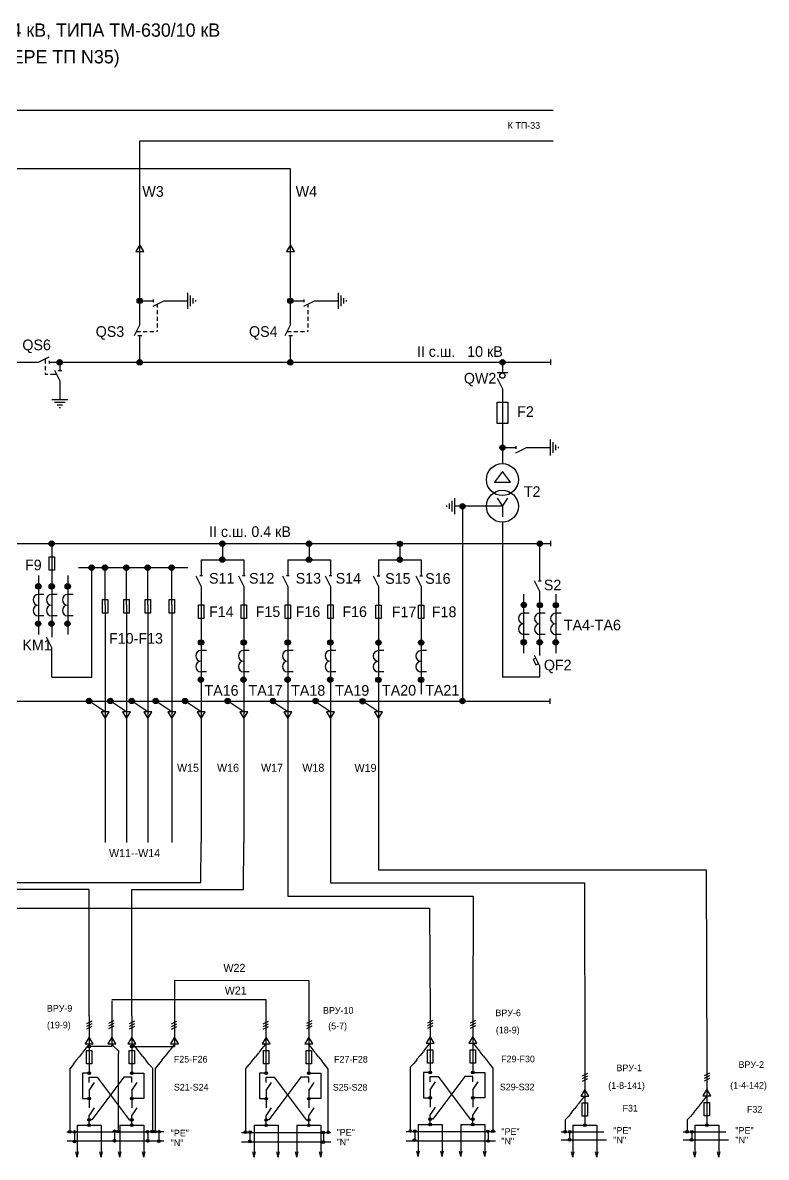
# Model space of a CAD drawing. Header units: millimetres. Extents: x -35 to 978, y -210 to 641.
# Drawn here: x 420 to 978, y -210 to 641 of the extents above; entities that cross this region are included whole.
import ezdxf

# ---------------------------------------------------------------- set-up
doc = ezdxf.new("R2010")
doc.units = ezdxf.units.MM
doc.layers.add('1', color=7, linetype='Continuous')

msp = doc.modelspace()

# ---------------------------------------------------------------- hatches: boundary and pattern name
at = {"lineweight": 30}
h = msp.add_hatch(color=256, dxfattribs=at)
edge = h.paths.add_edge_path()
edge.add_arc((470.11, -127), 1, 0, 360)
h = msp.add_hatch(color=256, dxfattribs=at)
edge = h.paths.add_edge_path()
edge.add_arc((502.11, -127), 1, 0, 360)
h = msp.add_hatch(color=256, dxfattribs=at)
edge = h.paths.add_edge_path()
edge.add_arc((470.11, -147), 1, 0, 360)
h = msp.add_hatch(color=256, dxfattribs=at)
edge = h.paths.add_edge_path()
edge.add_arc((502.11, -147), 1, 0, 360)
h = msp.add_hatch(color=256, dxfattribs=at)
edge = h.paths.add_edge_path()
edge.add_arc((602.8, -147.05), 1, 0, 360)
h = msp.add_hatch(color=256, dxfattribs=at)
edge = h.paths.add_edge_path()
edge.add_arc((634.8, -147.05), 1, 0, 360)
h = msp.add_hatch(color=256, dxfattribs=at)
edge = h.paths.add_edge_path()
edge.add_arc((725.78, -146.53), 1, 0, 360)
h = msp.add_hatch(color=256, dxfattribs=at)
edge = h.paths.add_edge_path()
edge.add_arc((757.78, -146.53), 1, 0, 360)
h = msp.add_hatch(color=256, dxfattribs=at)
edge = h.paths.add_edge_path()
edge.add_arc((470.11, -166), 1, 0, 360)
h = msp.add_hatch(color=256, dxfattribs=at)
edge = h.paths.add_edge_path()
edge.add_arc((502.11, -166), 1, 0, 360)
h = msp.add_hatch(color=256, dxfattribs=at)
edge = h.paths.add_edge_path()
edge.add_arc((602.8, -166.05), 1, 0, 360)
h = msp.add_hatch(color=256, dxfattribs=at)
edge = h.paths.add_edge_path()
edge.add_arc((634.8, -166.05), 1, 0, 360)
h = msp.add_hatch(color=256, dxfattribs=at)
edge = h.paths.add_edge_path()
edge.add_arc((725.78, -165.53), 1, 0, 360)
h = msp.add_hatch(color=256, dxfattribs=at)
edge = h.paths.add_edge_path()
edge.add_arc((757.78, -165.53), 1, 0, 360)
h = msp.add_hatch(color=256, dxfattribs=at)
edge = h.paths.add_edge_path()
edge.add_arc((470.11, -182), 1, 0, 360)
h = msp.add_hatch(color=256, dxfattribs=at)
edge = h.paths.add_edge_path()
edge.add_arc((470.11, -186), 1, 0, 360)
h = msp.add_hatch(color=256, dxfattribs=at)
edge = h.paths.add_edge_path()
edge.add_arc((502.11, -182), 1, 0, 360)
h = msp.add_hatch(color=256, dxfattribs=at)
edge = h.paths.add_edge_path()
edge.add_arc((502.11, -186), 1, 0, 360)
h = msp.add_hatch(color=256, dxfattribs=at)
edge = h.paths.add_edge_path()
edge.add_arc((602.8, -182.05), 1, 0, 360)
h = msp.add_hatch(color=256, dxfattribs=at)
edge = h.paths.add_edge_path()
edge.add_arc((602.8, -186.05), 1, 0, 360)
h = msp.add_hatch(color=256, dxfattribs=at)
edge = h.paths.add_edge_path()
edge.add_arc((634.8, -182.05), 1, 0, 360)
h = msp.add_hatch(color=256, dxfattribs=at)
edge = h.paths.add_edge_path()
edge.add_arc((634.8, -186.05), 1, 0, 360)
h = msp.add_hatch(color=256, dxfattribs=at)
edge = h.paths.add_edge_path()
edge.add_arc((725.78, -181.53), 1, 0, 360)
h = msp.add_hatch(color=256, dxfattribs=at)
edge = h.paths.add_edge_path()
edge.add_arc((725.78, -185.53), 1, 0, 360)
h = msp.add_hatch(color=256, dxfattribs=at)
edge = h.paths.add_edge_path()
edge.add_arc((757.78, -181.53), 1, 0, 360)
h = msp.add_hatch(color=256, dxfattribs=at)
edge = h.paths.add_edge_path()
edge.add_arc((757.78, -185.53), 1, 0, 360)
h = msp.add_hatch(color=256, dxfattribs=at)
edge = h.paths.add_edge_path()
edge.add_arc((841.85, -186.03), 1, 0, 360)
h = msp.add_hatch(color=256, dxfattribs=at)
edge = h.paths.add_edge_path()
edge.add_arc((933.34, -185.87), 1, 0, 360)
h = msp.add_hatch(color=2, dxfattribs=at)
edge = h.paths.add_edge_path()
edge.add_arc((455.49, -190.92), 1, 180, 540, ccw=False)
h = msp.add_hatch(color=3, dxfattribs=at)
edge = h.paths.add_edge_path()
edge.add_arc((459.12, -191.07), 1, 180, 540, ccw=False)
h = msp.add_hatch(color=3, dxfattribs=at)
edge = h.paths.add_edge_path()
edge.add_arc((489.17, -190.56), 1, 180, 540, ccw=False)
h = msp.add_hatch(color=3, dxfattribs=at)
edge = h.paths.add_edge_path()
edge.add_arc((491.98, -190.78), 1, 180, 540, ccw=False)
h = msp.add_hatch(color=3, dxfattribs=at)
edge = h.paths.add_edge_path()
edge.add_arc((513.95, -190.97), 1, 180, 540, ccw=False)
h = msp.add_hatch(color=2, dxfattribs=at)
edge = h.paths.add_edge_path()
edge.add_arc((517.31, -190.77), 1, 180, 540, ccw=False)
h = msp.add_hatch(color=2, dxfattribs=at)
edge = h.paths.add_edge_path()
edge.add_arc((519.62, -190.81), 1, 180, 540, ccw=False)
h = msp.add_hatch(color=3, dxfattribs=at)
edge = h.paths.add_edge_path()
edge.add_arc((522.51, -190.8), 1, 180, 540, ccw=False)
h = msp.add_hatch(color=2, dxfattribs=at)
edge = h.paths.add_edge_path()
edge.add_arc((587.48, -191.14), 1, 0, 360)
h = msp.add_hatch(color=3, dxfattribs=at)
edge = h.paths.add_edge_path()
edge.add_arc((590.84, -191.33), 1, 0, 360)
h = msp.add_hatch(color=3, dxfattribs=at)
edge = h.paths.add_edge_path()
edge.add_arc((645.67, -191.44), 1, 0, 360)
h = msp.add_hatch(color=2, dxfattribs=at)
edge = h.paths.add_edge_path()
edge.add_arc((649.3, -191.29), 1, 0, 360)
h = msp.add_hatch(color=2, dxfattribs=at)
edge = h.paths.add_edge_path()
edge.add_arc((711.01, -190.29), 1, 0, 360)
h = msp.add_hatch(color=3, dxfattribs=at)
edge = h.paths.add_edge_path()
edge.add_arc((714.37, -190.48), 1, 0, 360)
h = msp.add_hatch(color=3, dxfattribs=at)
edge = h.paths.add_edge_path()
edge.add_arc((769.2, -190.59), 1, 0, 360)
h = msp.add_hatch(color=2, dxfattribs=at)
edge = h.paths.add_edge_path()
edge.add_arc((772.83, -190.44), 1, 0, 360)
h = msp.add_hatch(color=2, dxfattribs=at)
edge = h.paths.add_edge_path()
edge.add_arc((826.99, -190.92), 1, 0, 360)
h = msp.add_hatch(color=3, dxfattribs=at)
edge = h.paths.add_edge_path()
edge.add_arc((830.53, -191.13), 1, 0, 360)
h = msp.add_hatch(color=2, dxfattribs=at)
edge = h.paths.add_edge_path()
edge.add_arc((918.54, -190.92), 1, 0, 360)
h = msp.add_hatch(color=3, dxfattribs=at)
edge = h.paths.add_edge_path()
edge.add_arc((922.09, -191.13), 1, 0, 360)
h = msp.add_hatch(color=5, dxfattribs=at)
edge = h.paths.add_edge_path()
edge.add_arc((459.09, -198.27), 1, 180, 540, ccw=False)
h = msp.add_hatch(color=5, dxfattribs=at)
edge = h.paths.add_edge_path()
edge.add_arc((489.14, -197.75), 1, 180, 540, ccw=False)
h = msp.add_hatch(color=5, dxfattribs=at)
edge = h.paths.add_edge_path()
edge.add_arc((514.13, -197.96), 1, 180, 540, ccw=False)
h = msp.add_hatch(color=5, dxfattribs=at)
edge = h.paths.add_edge_path()
edge.add_arc((522.48, -198), 1, 180, 540, ccw=False)
h = msp.add_hatch(color=5, dxfattribs=at)
edge = h.paths.add_edge_path()
edge.add_arc((590.65, -198.33), 1, 0, 360)
h = msp.add_hatch(color=5, dxfattribs=at)
edge = h.paths.add_edge_path()
edge.add_arc((645.7, -198.64), 1, 0, 360)
h = msp.add_hatch(color=5, dxfattribs=at)
edge = h.paths.add_edge_path()
edge.add_arc((714.18, -197.48), 1, 0, 360)
h = msp.add_hatch(color=5, dxfattribs=at)
edge = h.paths.add_edge_path()
edge.add_arc((769.23, -197.79), 1, 0, 360)
h = msp.add_hatch(color=5, dxfattribs=at)
edge = h.paths.add_edge_path()
edge.add_arc((830.35, -196.71), 1, 0, 360)
h = msp.add_hatch(color=5, dxfattribs=at)
edge = h.paths.add_edge_path()
edge.add_arc((921.9, -196.71), 1, 0, 360)
at = {"layer": '1', "lineweight": 30}
for color, points in [(256, [(510, 432, 1), (506, 432, 1)]), (256, [(623, 432, 1), (619, 432, 1)]), (256, [(450, 386, 1), (446, 386, 1)]), (256, [(510, 386, 1), (506, 386, 1)]), (256, [(623, 386, 1), (619, 386, 1)]), (256, [(778.1, 386, 1), (782.1, 386, 1)]), (256, [(782.1, 322, 1), (778.1, 322, 1)]), (256, [(752.1, 278, 1), (748.1, 278, 1)]), (256, [(444, 250, 1), (440, 250, 1)]), (256, [(572, 250, 1), (568, 250, 1)]), (256, [(637, 250, 1), (633, 250, 1)]), (256, [(705.12, 249.87, 1), (701.12, 249.87, 1)]), (256, [(806.1, 250, 1), (810.1, 250, 1)]), (256, [(572, 238, 1), (568, 238, 1)]), (256, [(637, 238, 1), (633, 238, 1)]), (256, [(705.12, 237.93, 1), (701.12, 237.93, 1)]), (256, [(474, 232, 1), (470, 232, 1)]), (256, [(484, 232, 1), (480, 232, 1)]), (256, [(500, 232, 1), (496, 232, 1)]), (256, [(516, 232, 1), (512, 232, 1)]), (256, [(534, 232, 1), (530, 232, 1)]), (256, [(434, 217.9, 1), (430, 217.9, 1)]), (256, [(444, 217.9, 1), (440, 217.9, 1)]), (256, [(456, 217.9, 1), (452, 217.9, 1)]), (256, [(798.1, 204, 1), (794.1, 204, 1)]), (256, [(810.1, 203.9, 1), (806.1, 203.9, 1)]), (256, [(822.1, 203.9, 1), (818.1, 203.9, 1)]), (256, [(433.89, 190, 1), (429.89, 190, 1)]), (256, [(443.89, 190, 1), (439.89, 190, 1)]), (256, [(455.89, 190, 1), (451.89, 190, 1)]), (256, [(556, 175.9, 1), (552, 175.9, 1)]), (256, [(588, 175.9, 1), (584, 175.9, 1)]), (256, [(621, 175.9, 1), (617, 175.9, 1)]), (256, [(653, 175.9, 1), (649, 175.9, 1)]), (256, [(689.12, 175.78, 1), (685.12, 175.78, 1)]), (256, [(721.12, 175.78, 1), (717.12, 175.78, 1)]), (256, [(797.99, 176.1, 1), (793.99, 176.1, 1)]), (256, [(809.99, 176, 1), (805.99, 176, 1)]), (256, [(821.99, 176, 1), (817.99, 176, 1)]), (256, [(555.89, 148, 1), (551.89, 148, 1)]), (256, [(587.89, 148, 1), (583.89, 148, 1)]), (256, [(620.89, 148, 1), (616.89, 148, 1)]), (256, [(652.89, 148, 1), (648.89, 148, 1)]), (256, [(689.01, 147.87, 1), (685.01, 147.87, 1)]), (256, [(721.01, 147.87, 1), (717.01, 147.87, 1)]), (5, [(472, 132.05, 1), (468, 132.05, 1)]), (5, [(488, 132.05, 1), (484, 132.05, 1)]), (5, [(504, 132.05, 1), (500, 132.05, 1)]), (5, [(522, 132.05, 1), (518, 132.05, 1)]), (5, [(544, 132, 1), (540, 132, 1)]), (5, [(576, 132, 1), (572, 132, 1)]), (5, [(610, 132, 1), (606, 132, 1)]), (5, [(642, 132, 1), (638, 132, 1)]), (5, [(677.12, 131.87, 1), (673.12, 131.87, 1)]), (5, [(748.1, 132, 1), (752.1, 132, 1)])]:
    msp.add_hatch(color=color, dxfattribs=at).paths.add_polyline_path(points)

# ---------------------------------------------------------------- linework, layer by layer
at = {"color": 7, "lineweight": 30}
for p, q in [((506.72, 406.05), (509.64, 406.05)), ((619.75, 405.91), (622.67, 405.91)), ((446.71, 379.82), (449.63, 379.82))]:
    msp.add_line(p, q, dxfattribs=at)
at = {"lineweight": 30}
for p, q in [((533.98, -77.21), (634.8, -77.43)), ((534.11, -77.62), (534.11, -127)), ((634.8, -77.43), (634.8, -147.05)), ((487.11, -92.66), (487.11, -127)), ((602.8, -92.05), (487.17, -92.05)), ((602.8, -147.05), (602.8, -92.05)), ((472.11, -108), (468.11, -110)), ((472.11, -110), (468.11, -112)), ((470.11, -104), (470.11, -147)), ((488.66, -107.84), (484.66, -109.84)), ((488.66, -109.84), (484.66, -111.84)), ((504.11, -108), (500.11, -110)), ((504.11, -110), (500.11, -112)), ((502.11, -104), (502.11, -147)), ((535.54, -108.27), (531.54, -110.27)), ((535.54, -110.27), (531.54, -112.27)), ((604.35, -108.27), (600.35, -110.27)), ((604.35, -110.27), (600.35, -112.27)), ((637.03, -107.84), (633.03, -109.84)), ((637.03, -109.84), (633.03, -111.84)), ((727.78, -107.53), (723.78, -109.53)), ((727.78, -109.53), (723.78, -111.53)), ((725.78, -103.53), (725.78, -146.53)), ((759.78, -107.53), (755.78, -109.53)), ((759.78, -109.53), (755.78, -111.53)), ((757.78, -103.53), (757.78, -146.53)), ((472.11, -112), (468.11, -114)), ((488.66, -111.84), (484.66, -113.84)), ((504.11, -112), (500.11, -114)), ((535.54, -112.27), (531.54, -114.27)), ((604.35, -112.27), (600.35, -114.27)), ((637.03, -111.84), (633.03, -113.84)), ((727.78, -111.53), (723.78, -113.53)), ((759.78, -111.53), (755.78, -113.53)), ((487.11, -127), (470.11, -127)), ((502.11, -127), (534.11, -127)), ((841.85, -143.17), (841.85, -186.17)), ((933.34, -143.01), (933.34, -186.01)), ((465.11, -147), (465.11, -166)), ((470.11, -147), (465.11, -147)), ((470.11, -150), (476.11, -150)), ((470.11, -154), (470.11, -150)), ((496.11, -150), (472.11, -182)), ((476.11, -150), (500.11, -182)), ((502.11, -150), (496.11, -150)), ((502.11, -147), (511.11, -147)), ((502.11, -154), (502.11, -150)), ((511.11, -147), (511.11, -166)), ((602.8, -147.05), (597.8, -147.05)), ((597.8, -147.05), (597.8, -166.05)), ((602.8, -154.05), (602.8, -150.05)), ((602.8, -150.05), (608.8, -150.05)), ((628.8, -150.05), (604.8, -182.05)), ((608.8, -150.05), (632.8, -182.05)), ((634.8, -150.05), (628.8, -150.05)), ((634.8, -147.05), (643.8, -147.05)), ((634.8, -154.05), (634.8, -150.05)), ((643.8, -147.05), (643.8, -166.05)), ((720.78, -146.53), (720.78, -165.53)), ((725.78, -146.53), (720.78, -146.53)), ((725.78, -149.53), (731.78, -149.53)), ((725.78, -153.53), (725.78, -149.53)), ((751.78, -149.53), (727.78, -181.53)), ((731.78, -149.53), (755.78, -181.53)), ((757.78, -149.53), (751.78, -149.53)), ((757.78, -146.53), (766.78, -146.53)), ((757.78, -153.53), (757.78, -149.53)), ((766.78, -146.53), (766.78, -165.53)), ((843.85, -147.17), (839.85, -149.17)), ((843.85, -149.17), (839.85, -151.17)), ((843.85, -151.17), (839.85, -153.17)), ((935.34, -147.01), (931.34, -149.01)), ((935.34, -149.01), (931.34, -151.01)), ((935.34, -151.01), (931.34, -153.01)), ((470.11, -160), (474.11, -154)), ((470.11, -160), (470.11, -173)), ((502.11, -160), (506.11, -154)), ((502.11, -160), (502.11, -173)), ((602.8, -160.05), (606.8, -154.05)), ((602.8, -160.05), (602.8, -173.05)), ((634.8, -160.05), (638.8, -154.05)), ((634.8, -160.05), (634.8, -173.05)), ((725.78, -159.53), (729.78, -153.53)), ((725.78, -159.53), (725.78, -172.53)), ((757.78, -159.53), (761.78, -153.53)), ((757.78, -159.53), (757.78, -172.53)), ((465.11, -166), (470.11, -166)), ((511.11, -166), (502.11, -166)), ((597.8, -166.05), (602.8, -166.05)), ((643.8, -166.05), (634.8, -166.05)), ((720.78, -165.53), (725.78, -165.53)), ((766.78, -165.53), (757.78, -165.53)), ((470.11, -179), (474.11, -173)), ((502.11, -179), (506.11, -173)), ((602.8, -179.05), (606.8, -173.05)), ((634.8, -179.05), (638.8, -173.05)), ((725.78, -178.53), (729.78, -172.53)), ((725.78, -185.53), (725.78, -178.53)), ((757.78, -178.53), (761.78, -172.53)), ((757.78, -185.53), (757.78, -178.53)), ((461.11, -186), (461.11, -210)), ((461.11, -186), (479.11, -186)), ((470.11, -186), (470.11, -179)), ((472.11, -182), (470.11, -182)), ((479.11, -186), (479.11, -210)), ((493.11, -186), (511.11, -186)), ((493.11, -186), (493.11, -210)), ((500.11, -182), (502.11, -182)), ((502.11, -186), (502.11, -179)), ((511.11, -186), (511.11, -210)), ((593.8, -186.05), (611.8, -186.05)), ((593.8, -186.05), (593.8, -210.05)), ((602.8, -186.05), (602.8, -179.05)), ((604.8, -182.05), (602.8, -182.05)), ((611.8, -186.05), (611.8, -210.05)), ((625.8, -186.05), (625.8, -210.05)), ((625.8, -186.05), (643.8, -186.05)), ((632.8, -182.05), (634.8, -182.05)), ((634.8, -186.05), (634.8, -179.05)), ((643.8, -186.05), (643.8, -210.05)), ((716.78, -185.53), (716.78, -209.53)), ((716.78, -185.53), (734.78, -185.53)), ((727.78, -181.53), (725.78, -181.53)), ((734.78, -185.53), (734.78, -209.53)), ((748.78, -185.53), (766.78, -185.53)), ((748.78, -185.53), (748.78, -209.53)), ((755.78, -181.53), (757.78, -181.53)), ((766.78, -185.53), (766.78, -209.53)), ((832.85, -186.03), (832.85, -210.03)), ((832.85, -186.03), (850.85, -186.03)), ((850.85, -186.03), (850.85, -210.03)), ((924.34, -185.87), (942.34, -185.87)), ((924.34, -185.87), (924.34, -209.87)), ((942.34, -185.87), (942.34, -209.87)), ((461.11, -210), (460.11, -206)), ((461.11, -210), (462.11, -206)), ((479.11, -210), (478.11, -206)), ((479.11, -210), (480.11, -206)), ((493.11, -210), (492.11, -206)), ((493.11, -210), (494.11, -206)), ((511.11, -210), (510.11, -206)), ((511.11, -210), (512.11, -206)), ((593.8, -210.05), (592.8, -206.05)), ((593.8, -210.05), (594.8, -206.05)), ((611.8, -210.05), (610.8, -206.05)), ((611.8, -210.05), (612.8, -206.05)), ((625.8, -210.05), (624.8, -206.05)), ((625.8, -210.05), (626.8, -206.05)), ((643.8, -210.05), (642.8, -206.05)), ((643.8, -210.05), (644.8, -206.05)), ((716.78, -209.53), (715.78, -205.53)), ((716.78, -209.53), (717.78, -205.53)), ((734.78, -209.53), (733.78, -205.53)), ((734.78, -209.53), (735.78, -205.53)), ((748.78, -209.53), (747.78, -205.53)), ((748.78, -209.53), (749.78, -205.53)), ((766.78, -209.53), (765.78, -205.53)), ((766.78, -209.53), (767.78, -205.53)), ((832.85, -210.03), (831.85, -206.03)), ((832.85, -210.03), (833.85, -206.03)), ((850.85, -210.03), (849.85, -206.03)), ((850.85, -210.03), (851.85, -206.03)), ((924.34, -209.87), (923.34, -205.87)), ((924.34, -209.87), (925.34, -205.87)), ((942.34, -209.87), (941.34, -205.87)), ((942.34, -209.87), (943.34, -205.87))]:
    msp.add_line(p, q, dxfattribs=at)
at = {"color": 3, "lineweight": 30}
for p, q in [((470.08, -125.23), (467.71, -128.23)), ((491.27, -129.59), (489.17, -127.44)), ((502.73, -125.08), (505.11, -128.08)), ((534.22, -125.11), (531.84, -128.11)), ((602.05, -125.44), (599.68, -128.44)), ((634.71, -125.59), (637.08, -128.59)), ((725.58, -124.59), (723.21, -127.59)), ((758.24, -124.74), (760.61, -127.74)), ((465.23, -131.44), (462.85, -134.44)), ((491.98, -133.98), (491.98, -136.98)), ((507.59, -131.29), (509.96, -134.29)), ((529.36, -131.33), (526.99, -134.33)), ((597.2, -131.66), (594.83, -134.66)), ((639.56, -131.81), (641.93, -134.81)), ((720.73, -130.81), (718.36, -133.81)), ((763.09, -130.96), (765.46, -133.96)), ((460.48, -137.29), (458.11, -140.29)), ((491.98, -139.98), (491.98, -142.98)), ((512.33, -137.14), (514.71, -140.14)), ((524.62, -137.17), (522.24, -140.17)), ((592.45, -137.5), (590.08, -140.5)), ((644.31, -137.65), (646.68, -140.65)), ((715.98, -136.65), (713.61, -139.65)), ((767.84, -136.8), (770.21, -139.8)), ((455.57, -146.32), (455.57, -149.32)), ((455.57, -152.32), (455.57, -155.32)), ((491.98, -145.98), (491.98, -148.98)), ((491.98, -151.98), (491.98, -154.98)), ((517.54, -145.86), (517.54, -148.86)), ((517.54, -151.86), (517.54, -154.86)), ((519.71, -146.2), (519.71, -149.2)), ((519.71, -152.2), (519.71, -155.2)), ((587.24, -146.23), (587.24, -149.23)), ((587.24, -152.23), (587.24, -155.23)), ((649.21, -146.68), (649.21, -149.68)), ((649.21, -152.68), (649.21, -155.68)), ((710.77, -145.38), (710.77, -148.38)), ((710.77, -151.38), (710.77, -154.38)), ((772.74, -145.83), (772.74, -148.83)), ((772.74, -151.83), (772.74, -154.83)), ((455.57, -158.32), (455.57, -161.32)), ((491.98, -157.98), (491.98, -160.98)), ((517.54, -157.86), (517.54, -160.86)), ((519.71, -158.2), (519.71, -161.2)), ((587.24, -158.23), (587.24, -161.23)), ((649.21, -158.68), (649.21, -161.68)), ((710.77, -157.38), (710.77, -160.38)), ((772.74, -157.83), (772.74, -160.83)), ((455.57, -164.32), (455.57, -167.32)), ((491.98, -163.98), (491.98, -166.98)), ((491.98, -169.98), (491.98, -172.98)), ((517.54, -163.86), (517.54, -166.86)), ((517.54, -169.86), (517.54, -172.86)), ((519.71, -164.2), (519.71, -167.2)), ((587.24, -164.23), (587.24, -167.23)), ((649.21, -164.68), (649.21, -167.68)), ((710.77, -163.38), (710.77, -166.38)), ((710.77, -169.38), (710.77, -172.38)), ((772.74, -163.83), (772.74, -166.83)), ((772.74, -169.83), (772.74, -172.83)), ((841.54, -164.32), (839.16, -167.32)), ((933.09, -164.32), (930.72, -167.32)), ((455.57, -170.32), (455.57, -173.32)), ((455.57, -176.32), (455.57, -179.32)), ((491.98, -175.98), (491.98, -178.98)), ((517.54, -175.86), (517.54, -178.86)), ((519.71, -170.2), (519.71, -173.2)), ((519.71, -176.2), (519.71, -179.2)), ((587.24, -170.23), (587.24, -173.23)), ((587.24, -176.23), (587.24, -179.23)), ((649.21, -170.68), (649.21, -173.68)), ((649.21, -176.68), (649.21, -179.68)), ((710.77, -175.38), (710.77, -178.38)), ((772.74, -175.83), (772.74, -178.83)), ((831.94, -176.38), (829.56, -179.38)), ((836.68, -170.54), (834.31, -173.54)), ((923.49, -176.38), (921.12, -179.38)), ((928.24, -170.54), (925.86, -173.54)), ((455.57, -182.32), (455.57, -185.32)), ((491.98, -181.98), (491.98, -184.98)), ((517.54, -181.86), (517.54, -184.86)), ((519.71, -182.2), (519.71, -185.2)), ((587.24, -182.23), (587.24, -185.23)), ((649.21, -182.68), (649.21, -185.68)), ((710.77, -181.38), (710.77, -184.38)), ((772.74, -181.83), (772.74, -184.83)), ((827.03, -182), (827.03, -185)), ((918.58, -182), (918.58, -185)), ((455.43, -191.09), (453.43, -191.09)), ((455.57, -188.32), (455.57, -191.32)), ((461.43, -191.09), (458.43, -191.09)), ((459.01, -194.3), (459.01, -197.3)), ((467.43, -191.09), (464.43, -191.09)), ((473.43, -191.09), (470.43, -191.09)), ((479.43, -191.09), (476.43, -191.09)), ((485.43, -191.09), (482.43, -191.09)), ((491.43, -191.09), (488.43, -191.09)), ((489.07, -193.78), (489.07, -196.78)), ((491.98, -187.98), (491.98, -190.98)), ((497.43, -191.09), (494.43, -191.09)), ((503.43, -191.09), (500.43, -191.09)), ((509.43, -191.09), (506.43, -191.09)), ((515.43, -191.09), (512.43, -191.09)), ((514.06, -193.79), (514.06, -196.79)), ((517.54, -187.86), (517.54, -190.86)), ((519.71, -188.2), (519.71, -191.2)), ((523.02, -191.05), (520.02, -191.05)), ((522.4, -194.03), (522.4, -197.03)), ((587.24, -188.23), (587.24, -191.23)), ((589.36, -191.46), (592.36, -191.46)), ((590.73, -194.15), (590.73, -197.15)), ((595.36, -191.46), (598.36, -191.46)), ((601.36, -191.46), (604.36, -191.46)), ((607.36, -191.46), (610.36, -191.46)), ((613.36, -191.46), (616.36, -191.46)), ((619.36, -191.46), (622.36, -191.46)), ((625.36, -191.46), (628.36, -191.46)), ((631.36, -191.46), (634.36, -191.46)), ((637.36, -191.46), (640.36, -191.46)), ((643.36, -191.46), (646.36, -191.46)), ((645.78, -194.67), (645.78, -197.67)), ((649.21, -188.68), (649.21, -191.68)), ((649.36, -191.46), (651.36, -191.46)), ((710.77, -187.38), (710.77, -190.38)), ((712.89, -190.61), (715.89, -190.61)), ((714.26, -193.3), (714.26, -196.3)), ((718.89, -190.61), (721.89, -190.61)), ((724.89, -190.61), (727.89, -190.61)), ((730.89, -190.61), (733.89, -190.61)), ((736.89, -190.61), (739.89, -190.61)), ((742.89, -190.61), (745.89, -190.61)), ((748.89, -190.61), (751.89, -190.61)), ((754.89, -190.61), (757.89, -190.61)), ((760.89, -190.61), (763.89, -190.61)), ((766.89, -190.61), (769.89, -190.61)), ((769.31, -193.82), (769.31, -196.82)), ((772.74, -187.83), (772.74, -190.83)), ((772.89, -190.61), (774.89, -190.61)), ((827.03, -188), (827.03, -191)), ((829.1, -190.99), (832.1, -190.99)), ((830.43, -193.95), (830.43, -196.95)), ((835.1, -190.99), (838.1, -190.99)), ((841.1, -190.99), (844.1, -190.99)), ((847.1, -190.99), (850.1, -190.99)), ((853.1, -190.99), (856.1, -190.99)), ((918.58, -188), (918.58, -191)), ((920.65, -190.99), (923.65, -190.99)), ((921.98, -193.95), (921.98, -196.95)), ((926.65, -190.99), (929.65, -190.99)), ((932.65, -190.99), (935.65, -190.99)), ((938.65, -190.99), (941.65, -190.99)), ((944.65, -190.99), (947.65, -190.99))]:
    msp.add_line(p, q, dxfattribs=at)
at = {"color": 2, "lineweight": 30}
for p, q in [((489.21, -127.42), (487.11, -125.27)), ((462.74, -134.44), (460.21, -137.44)), ((467.71, -128.23), (465.33, -131.23)), ((492.18, -130.32), (491.01, -129.41)), ((492.07, -130.28), (491.98, -133.98)), ((505.11, -128.08), (507.48, -131.08)), ((510.07, -134.29), (512.6, -137.29)), ((526.88, -134.33), (524.35, -137.33)), ((531.84, -128.11), (529.47, -131.11)), ((594.72, -134.66), (592.18, -137.66)), ((599.68, -128.44), (597.31, -131.44)), ((637.08, -128.59), (639.45, -131.59)), ((642.04, -134.81), (644.58, -137.81)), ((718.25, -133.81), (715.71, -136.81)), ((723.21, -127.59), (720.84, -130.59)), ((760.61, -127.74), (762.98, -130.74)), ((765.57, -133.96), (768.11, -136.96)), ((458.54, -139.9), (455.57, -143.6)), ((455.57, -143.32), (455.57, -146.32)), ((491.98, -136.98), (491.98, -139.98)), ((491.98, -142.98), (491.98, -145.98)), ((514.82, -140.13), (517.24, -142.75)), ((517.54, -142.86), (517.54, -145.86)), ((522.67, -139.79), (519.71, -143.48)), ((519.71, -143.2), (519.71, -146.2)), ((587.24, -143.23), (587.24, -146.23)), ((589.96, -140.49), (587.54, -143.12)), ((646.25, -140.27), (649.21, -143.96)), ((649.21, -143.68), (649.21, -146.68)), ((710.77, -142.38), (710.77, -145.38)), ((713.49, -139.64), (711.08, -142.27)), ((769.78, -139.42), (772.74, -143.12)), ((772.74, -142.83), (772.74, -145.83)), ((455.57, -149.32), (455.57, -152.32)), ((491.98, -148.98), (491.98, -151.98)), ((517.54, -148.86), (517.54, -151.86)), ((519.71, -149.2), (519.71, -152.2)), ((587.24, -149.23), (587.24, -152.23)), ((649.21, -149.68), (649.21, -152.68)), ((710.77, -148.38), (710.77, -151.38)), ((772.74, -148.83), (772.74, -151.83)), ((455.57, -155.32), (455.57, -158.32)), ((455.57, -161.32), (455.57, -164.32)), ((491.98, -154.98), (491.98, -157.98)), ((491.98, -160.98), (491.98, -163.98)), ((517.54, -154.86), (517.54, -157.86)), ((517.54, -160.86), (517.54, -163.86)), ((519.71, -155.2), (519.71, -158.2)), ((519.71, -161.2), (519.71, -164.2)), ((587.24, -155.23), (587.24, -158.23)), ((587.24, -161.23), (587.24, -164.23)), ((649.21, -155.68), (649.21, -158.68)), ((710.77, -154.38), (710.77, -157.38)), ((710.77, -160.38), (710.77, -163.38)), ((772.74, -154.83), (772.74, -157.83)), ((772.74, -160.83), (772.74, -163.83)), ((455.57, -167.32), (455.57, -170.32)), ((491.98, -166.98), (491.98, -169.98)), ((517.54, -166.86), (517.54, -169.86)), ((519.71, -167.2), (519.71, -170.2)), ((587.24, -167.23), (587.24, -170.23)), ((649.21, -161.68), (649.21, -164.68)), ((649.21, -167.68), (649.21, -170.68)), ((710.77, -166.38), (710.77, -169.38)), ((772.74, -166.83), (772.74, -169.83)), ((839.16, -167.32), (836.79, -170.32)), ((930.72, -167.32), (928.34, -170.32)), ((455.57, -173.32), (455.57, -176.32)), ((491.98, -172.98), (491.98, -175.98)), ((517.54, -172.86), (517.54, -175.86)), ((519.71, -173.2), (519.71, -176.2)), ((587.24, -173.23), (587.24, -176.23)), ((649.21, -173.68), (649.21, -176.68)), ((710.77, -172.38), (710.77, -175.38)), ((710.77, -178.38), (710.77, -181.38)), ((772.74, -172.83), (772.74, -175.83)), ((834.2, -173.54), (831.67, -176.54)), ((925.76, -173.54), (923.22, -176.54)), ((455.57, -179.32), (455.57, -182.32)), ((455.57, -185.32), (455.57, -188.32)), ((491.98, -178.98), (491.98, -181.98)), ((491.98, -184.98), (491.98, -187.98)), ((517.54, -178.86), (517.54, -181.86)), ((517.54, -184.86), (517.54, -187.86)), ((519.71, -179.2), (519.71, -182.2)), ((519.71, -185.2), (519.71, -188.2)), ((587.24, -179.23), (587.24, -182.23)), ((587.24, -185.23), (587.24, -188.23)), ((649.21, -179.68), (649.21, -182.68)), ((649.21, -185.68), (649.21, -188.68)), ((710.77, -184.38), (710.77, -187.38)), ((772.74, -178.83), (772.74, -181.83)), ((772.74, -184.83), (772.74, -187.83)), ((830, -179), (827.03, -182)), ((827.03, -185), (827.03, -188)), ((921.55, -179), (918.58, -182)), ((918.58, -185), (918.58, -188)), ((458.43, -191.09), (455.43, -191.09)), ((459.01, -191.3), (459.01, -194.3)), ((464.43, -191.09), (461.43, -191.09)), ((470.43, -191.09), (467.43, -191.09)), ((476.43, -191.09), (473.43, -191.09)), ((482.43, -191.09), (479.43, -191.09)), ((488.43, -191.09), (485.43, -191.09)), ((489.07, -190.78), (489.07, -193.78)), ((494.43, -191.09), (491.43, -191.09)), ((500.43, -191.09), (497.43, -191.09)), ((506.43, -191.09), (503.43, -191.09)), ((512.43, -191.09), (509.43, -191.09)), ((514.06, -190.79), (514.06, -193.79)), ((520.43, -191.09), (515.43, -191.09)), ((522.4, -191.03), (522.4, -194.03)), ((526.04, -191.05), (523.04, -191.05)), ((584.36, -191.46), (589.36, -191.46)), ((590.73, -191.15), (590.73, -194.15)), ((592.36, -191.46), (595.36, -191.46)), ((598.36, -191.46), (601.36, -191.46)), ((604.36, -191.46), (607.36, -191.46)), ((610.36, -191.46), (613.36, -191.46)), ((616.36, -191.46), (619.36, -191.46)), ((622.36, -191.46), (625.36, -191.46)), ((628.36, -191.46), (631.36, -191.46)), ((634.36, -191.46), (637.36, -191.46)), ((640.36, -191.46), (643.36, -191.46)), ((645.78, -191.67), (645.78, -194.67)), ((646.36, -191.46), (649.36, -191.46)), ((707.89, -190.61), (712.89, -190.61)), ((714.26, -190.3), (714.26, -193.3)), ((715.89, -190.61), (718.89, -190.61)), ((721.89, -190.61), (724.89, -190.61)), ((727.89, -190.61), (730.89, -190.61)), ((733.89, -190.61), (736.89, -190.61)), ((739.89, -190.61), (742.89, -190.61)), ((745.89, -190.61), (748.89, -190.61)), ((751.89, -190.61), (754.89, -190.61)), ((757.89, -190.61), (760.89, -190.61)), ((763.89, -190.61), (766.89, -190.61)), ((769.31, -190.82), (769.31, -193.82)), ((769.89, -190.61), (772.89, -190.61)), ((824.1, -190.99), (829.1, -190.99)), ((830.43, -190.95), (830.43, -193.95)), ((832.1, -190.99), (835.1, -190.99)), ((838.1, -190.99), (841.1, -190.99)), ((844.1, -190.99), (847.1, -190.99)), ((850.1, -190.99), (853.1, -190.99)), ((915.65, -190.99), (920.65, -190.99)), ((921.98, -190.95), (921.98, -193.95)), ((923.65, -190.99), (926.65, -190.99)), ((929.65, -190.99), (932.65, -190.99)), ((935.65, -190.99), (938.65, -190.99)), ((941.65, -190.99), (944.65, -190.99))]:
    msp.add_line(p, q, dxfattribs=at)
at = {"color": 5, "lineweight": 30}
for p, q in [((526.07, -198.07), (453.53, -198.07)), ((584.25, -198.43), (651.25, -198.43)), ((707.78, -197.58), (774.78, -197.58)), ((823.99, -196.95), (857.99, -196.95)), ((915.54, -196.95), (949.54, -196.95))]:
    msp.add_line(p, q, dxfattribs=at)
at = {"lineweight": 30}
for points in [[(440, 240), (444, 240), (444, 230), (440, 230)], [(480, 208), (484, 208), (484, 198), (480, 198)], [(496, 208), (500, 208), (500, 198), (496, 198)], [(512, 208), (516, 208), (516, 198), (512, 198)], [(530, 208), (534, 208), (534, 198), (530, 198)], [(552, 204), (556, 204), (556, 194), (552, 194)], [(584, 204), (588, 204), (588, 194), (584, 194)], [(617, 204), (621, 204), (621, 194), (617, 194)], [(649, 204), (653, 204), (653, 194), (649, 194)], [(685.12, 203.87), (689.12, 203.87), (689.12, 193.87), (685.12, 193.87)], [(717.12, 203.87), (721.12, 203.87), (721.12, 193.87), (717.12, 193.87)], [(468.11, -130), (472.11, -130), (472.11, -140), (468.11, -140)], [(500.11, -130), (504.11, -130), (504.11, -140), (500.11, -140)], [(600.8, -130.05), (604.8, -130.05), (604.8, -140.05), (600.8, -140.05)], [(632.8, -130.05), (636.8, -130.05), (636.8, -140.05), (632.8, -140.05)], [(723.78, -129.53), (727.78, -129.53), (727.78, -139.53), (723.78, -139.53)], [(755.78, -129.53), (759.78, -129.53), (759.78, -139.53), (755.78, -139.53)], [(839.85, -169.17), (843.85, -169.17), (843.85, -179.17), (839.85, -179.17)], [(931.34, -169.01), (935.34, -169.01), (935.34, -179.01), (931.34, -179.01)]]:
    msp.add_lwpolyline(points, close=True, dxfattribs=at)
at = {"color": 7, "lineweight": 30}
for points in [[(470.11, -104), (470.11, -9.36), (303.77, -9.36), (303.93, 26.01)], [(336.05, 26.01), (336.05, 4.77), (357.27, 4.77), (357.27, -23.36), (725.46, -23.36), (725.78, -103.53)], [(368.4, -104), (368.64, -4.14), (553.8, -4.14), (554, 25.95)], [(502.11, -104), (502.11, -9.36), (585.89, -9.36), (586, 25.95)], [(619, 25.91), (619, -14.24), (758, -14.24), (757.78, -103.53)], [(651, 25.91), (651, -4.35), (841.68, -4.35), (841.85, -143.17)], [(687.12, 25.87), (687.12, 5.53), (932.96, 5.53), (933.34, -143.01)]]:
    msp.add_lwpolyline(points, dxfattribs=at)
at = {"lineweight": 30}
for points in [[(470.11, -120), (467.11, -125), (473.11, -125), (470.11, -120)], [(487.11, -120), (484.11, -125), (490.11, -125), (487.11, -120)], [(502.11, -120), (499.11, -125), (505.11, -125), (502.11, -120)], [(534.11, -120), (531.11, -125), (537.11, -125), (534.11, -120)], [(602.8, -120.05), (599.8, -125.05), (605.8, -125.05), (602.8, -120.05)], [(634.8, -120.05), (631.8, -125.05), (637.8, -125.05), (634.8, -120.05)], [(725.78, -119.53), (722.78, -124.53), (728.78, -124.53), (725.78, -119.53)], [(757.78, -119.53), (754.78, -124.53), (760.78, -124.53), (757.78, -119.53)], [(841.85, -159.17), (838.85, -164.17), (844.85, -164.17), (841.85, -159.17)], [(933.34, -159.01), (930.34, -164.01), (936.34, -164.01), (933.34, -159.01)]]:
    msp.add_lwpolyline(points, dxfattribs=at)
for centre in [(470.11, -127), (502.11, -127), (470.11, -147), (502.11, -147), (602.8, -147.05), (634.8, -147.05), (725.78, -146.53), (757.78, -146.53), (470.11, -166), (502.11, -166), (602.8, -166.05), (634.8, -166.05), (725.78, -165.53), (757.78, -165.53), (470.11, -182), (470.11, -186), (502.11, -182), (502.11, -186), (602.8, -182.05), (602.8, -186.05), (634.8, -182.05), (634.8, -186.05), (725.78, -181.53), (725.78, -185.53), (757.78, -181.53), (757.78, -185.53), (841.85, -186.03), (933.34, -185.87)]:
    msp.add_circle(centre, 1, dxfattribs=at)
at = {"color": 2, "lineweight": 30}
for centre in [(455.49, -190.92), (517.31, -190.77), (519.62, -190.81), (587.48, -191.14), (649.3, -191.29), (711.01, -190.29), (772.83, -190.44), (826.99, -190.92), (918.54, -190.92)]:
    msp.add_circle(centre, 1, dxfattribs=at)
at = {"color": 3, "lineweight": 30}
for centre in [(459.12, -191.07), (489.17, -190.56), (491.98, -190.67), (513.95, -190.86), (522.51, -190.8), (590.84, -191.22), (645.67, -191.44), (714.37, -190.37), (769.2, -190.59), (830.53, -191.03), (922.09, -191.03)]:
    msp.add_circle(centre, 1, dxfattribs=at)
at = {"color": 5, "lineweight": 30}
for centre in [(459.09, -198.27), (489.14, -197.75), (514.13, -197.76), (522.48, -198), (590.65, -198.12), (645.7, -198.64), (714.18, -197.27), (769.23, -197.79), (830.35, -196.92), (921.9, -196.92)]:
    msp.add_circle(centre, 1, dxfattribs=at)
at = {"layer": '1', "lineweight": 30}
for p, q in [((320, 575), (818, 575)), ((508, 414), (508, 552)), ((508, 552), (818, 552)), ((621, 531), (85, 531)), ((621, 414), (621, 531)), ((508, 474), (505, 469)), ((505, 469), (511, 469)), ((511, 469), (508, 474)), ((621, 474), (618, 469)), ((618, 469), (624, 469)), ((624, 469), (621, 474)), ((544, 426), (544, 438)), ((546, 428), (546, 436)), ((548, 430), (548, 434)), ((657, 426), (657, 438)), ((659, 428), (659, 436)), ((661, 430), (661, 434)), ((508, 432), (518, 432)), ((518, 433), (518, 431)), ((518, 428), (526, 432)), ((521, 429.5), (521, 427)), ((526, 432), (544, 432)), ((550, 431.5), (550, 432.5)), ((621, 432), (631, 432)), ((631, 433), (631, 431)), ((631, 428), (639, 432)), ((634, 429.5), (634, 427)), ((639, 432), (657, 432)), ((663, 431.5), (663, 432.5)), ((521, 425), (521, 422)), ((521, 420), (521, 417)), ((634, 425), (634, 422)), ((634, 420), (634, 417)), ((504, 406), (508, 414)), ((505.5, 409), (508.5, 409)), ((510.5, 409), (513.5, 409)), ((515.5, 409), (518.5, 409)), ((521, 409), (520.5, 409)), ((521, 415), (521, 412)), ((521, 410), (521, 409)), ((617, 406), (621, 414)), ((618.5, 409), (621.5, 409)), ((623.5, 409), (626.5, 409)), ((628.5, 409), (631.5, 409)), ((634, 409), (633.5, 409)), ((634, 415), (634, 412)), ((634, 410), (634, 409)), ((508, 386), (508, 406.05)), ((621, 386), (621, 405.91)), ((400, 386), (432, 386)), ((432, 386), (440, 390)), ((437, 388.5), (437, 385)), ((437, 383), (437, 380)), ((440, 387), (440, 385)), ((440, 386), (815.98, 386)), ((448, 386), (448, 380)), ((780.01, 386), (780.01, 378)), ((816.13, 388), (816.13, 384)), ((437, 378), (437, 377)), ((437, 377), (439, 377)), ((441, 377), (445.5, 377)), ((444, 380), (448, 372)), ((784.01, 378), (776.1, 378)), ((448, 372), (448, 358)), ((776.01, 374), (780.01, 366)), ((780.01, 366), (780.01, 310)), ((442, 358), (454, 358)), ((444, 356), (452, 356)), ((446, 354), (450, 354)), ((447.5, 352), (448.5, 352)), ((816.04, 316), (816.04, 328)), ((818.04, 318), (818.04, 326)), ((820.04, 320), (820.04, 324)), ((780.04, 322), (790.04, 322)), ((790.04, 318), (798.1, 322)), ((790.1, 323), (790.1, 321)), ((798.1, 322), (816.04, 322)), ((822.04, 321.5), (822.04, 322.5)), ((780.01, 304), (774.01, 296)), ((786.01, 296), (780.01, 304)), ((774.01, 296), (784.01, 296)), ((784.01, 296), (786.01, 296)), ((742.1, 282.18), (742.1, 274.18)), ((744.1, 284.18), (744.1, 272.18)), ((776.01, 284), (780.01, 278)), ((780.01, 278), (784.01, 284)), ((738.1, 278.68), (738.1, 277.68)), ((740.1, 280.18), (740.1, 276.18)), ((780.01, 278), (744.01, 278)), ((780.01, 278), (780.01, 270)), ((780.1, 266.2), (780.1, 150)), ((416, 250), (815.98, 250)), ((442, 250), (442, 180)), ((570, 249.95), (570, 237.95)), ((635, 249.91), (635, 237.91)), ((703.12, 249.87), (703.12, 237.87)), ((808.1, 222.2), (808.1, 250.2)), ((816.13, 252), (816.13, 248)), ((462, 232), (544, 232)), ((472, 150), (472, 232)), ((482, 204), (482, 232)), ((498, 204), (498, 232)), ((514, 204), (514, 232)), ((532, 204), (532, 232)), ((554, 237.95), (586, 237.95)), ((554, 237.95), (554, 225.95)), ((586, 237.95), (586, 225.95)), ((619, 237.91), (651, 237.91)), ((619, 237.91), (619, 225.91)), ((651, 237.91), (651, 225.91)), ((687.12, 237.87), (687.12, 225.87)), ((687.12, 237.87), (719.12, 237.87)), ((719.12, 237.87), (719.12, 225.87)), ((432, 226), (432, 182)), ((442, 226), (442, 182)), ((454, 226), (454, 182)), ((550, 225.95), (554, 217.95)), ((553, 226), (555, 226)), ((582, 225.95), (586, 217.95)), ((585, 226), (587, 226)), ((615, 225.91), (619, 217.91)), ((618, 226), (620, 226)), ((647, 225.91), (651, 217.91)), ((650, 226), (652, 226)), ((683.12, 225.87), (687.12, 217.87)), ((686.12, 225.87), (688.12, 225.87)), ((715.12, 225.87), (719.12, 217.87)), ((718.12, 225.87), (720.12, 225.87)), ((808.1, 214.2), (804.1, 222.2)), ((807.1, 222), (809.1, 222)), ((554, 217.95), (554, 25.95)), ((586, 217.95), (586, 25.95)), ((619, 217.91), (619, 25.91)), ((651, 217.91), (651, 25.91)), ((687.12, 217.87), (687.12, 25.87)), ((719.12, 217.87), (719.12, 137.04)), ((808.1, 166.2), (808.1, 214.2)), ((436, 211.9), (432, 211.9)), ((446, 211.9), (442, 211.9)), ((458, 211.9), (454, 211.9)), ((796.1, 168), (796.1, 212)), ((820.1, 212), (820.1, 168)), ((436, 195.9), (432, 195.9)), ((446, 195.9), (442, 195.9)), ((458, 195.9), (454, 195.9)), ((482, 204), (482, 26)), ((498, 204), (498, 26)), ((514, 204), (514, 26)), ((532, 204), (532, 26)), ((800.1, 198), (796.1, 198)), ((812.1, 197.9), (808.1, 197.9)), ((824.1, 197.9), (820.1, 197.9)), ((442, 172), (438, 180)), ((800.1, 182), (796.1, 182)), ((812.1, 181.9), (808.1, 181.9)), ((824.1, 181.9), (820.1, 181.9)), ((442, 150), (442, 172)), ((558, 169.9), (554, 169.9)), ((590, 169.9), (586, 169.9)), ((623, 169.9), (619, 169.9)), ((655, 169.9), (651, 169.9)), ((691.12, 169.78), (687.12, 169.78)), ((723.12, 169.78), (719.12, 169.78)), ((805.1, 164.2), (803.1, 163.2)), ((803.1, 163.2), (805.1, 159.2)), ((808.1, 158.2), (804.1, 166.2)), ((558, 153.9), (554, 153.9)), ((590, 153.9), (586, 153.9)), ((623, 153.9), (619, 153.9)), ((655, 153.9), (651, 153.9)), ((691.12, 153.78), (687.12, 153.78)), ((723.12, 153.78), (719.12, 153.78)), ((805.1, 159.2), (807.1, 160.2)), ((808.1, 150.2), (808.1, 158.2)), ((442, 150), (472, 150)), ((808.1, 150), (780.1, 150)), ((485, 124), (479, 124)), ((479, 124), (482, 119)), ((482, 119), (485, 124)), ((501, 124), (495, 124)), ((495, 124), (498, 119)), ((498, 119), (501, 124)), ((517, 124), (511, 124)), ((511, 124), (514, 119)), ((514, 119), (517, 124)), ((535, 124), (529, 124)), ((529, 124), (532, 119)), ((532, 119), (535, 124)), ((551, 123.95), (554, 118.95)), ((557, 123.95), (551, 123.95)), ((554, 118.95), (557, 123.95)), ((583, 123.95), (586, 118.95)), ((589, 123.95), (583, 123.95)), ((586, 118.95), (589, 123.95)), ((616, 123.91), (619, 118.91)), ((622, 123.91), (616, 123.91)), ((619, 118.91), (622, 123.91)), ((648, 124), (651, 118.91)), ((654, 124), (648, 124)), ((651, 118.91), (654, 123.91)), ((690.12, 123.87), (684.12, 123.87)), ((684.12, 123.87), (687.12, 118.87)), ((687.12, 118.87), (690.12, 123.87))]:
    msp.add_line(p, q, dxfattribs=at)
at = {"layer": '1', "color": 5, "lineweight": 30}
for p, q in [((750.1, 278.2), (750.1, 132.2)), ((416, 132), (815.98, 132)), ((482, 123.98), (470, 131.98)), ((498, 123.98), (486, 131.98)), ((514, 123.98), (502, 131.98)), ((532, 123.98), (520, 131.98)), ((554, 123.93), (542, 131.93)), ((586, 123.95), (574, 131.95)), ((619, 123.91), (607, 131.91)), ((651, 123.91), (639, 131.91)), ((687.12, 123.87), (675.12, 131.87)), ((815.49, 134), (815.49, 130))]:
    msp.add_line(p, q, dxfattribs=at)
at = {"layer": '1', "lineweight": 30}
msp.add_lwpolyline([(776.01, 356), (784.01, 356), (784.01, 340), (776.01, 340)], close=True, dxfattribs=at)
for centre, radius in [((508, 432), 2), ((621, 432), 2), ((448, 386), 2), ((508, 386), 2), ((621, 386), 2), ((780.1, 386), 2), ((780.01, 376), 2), ((780.1, 322), 2), ((780.01, 298), 12), ((780.01, 278), 12), ((750.1, 278), 2), ((442, 250), 2), ((570, 250), 2), ((635, 250), 2), ((703.12, 249.87), 2), ((808.1, 250), 2), ((570, 238), 2), ((635, 238), 2), ((703.12, 237.93), 2), ((472, 232), 2), ((482, 232), 2), ((498, 232), 2), ((514, 232), 2), ((532, 232), 2), ((432, 217.9), 2), ((442, 217.9), 2), ((454, 217.9), 2), ((796.1, 204), 2), ((808.1, 203.9), 2), ((820.1, 203.9), 2), ((431.89, 190), 2), ((441.89, 190), 2), ((453.89, 190), 2), ((554, 175.9), 2), ((586, 175.9), 2), ((619, 175.9), 2), ((651, 175.9), 2), ((687.12, 175.78), 2), ((719.12, 175.78), 2), ((795.99, 176.1), 2), ((807.99, 176), 2), ((819.99, 176), 2), ((553.89, 148), 2), ((585.89, 148), 2), ((618.89, 148), 2), ((650.89, 148), 2), ((687.01, 147.87), 2), ((719.01, 147.87), 2)]:
    msp.add_circle(centre, radius, dxfattribs=at)
at = {"layer": '1', "color": 5, "lineweight": 30}
for centre in [(470, 132.05), (486, 132.05), (502, 132.05), (520, 132.05), (542, 132), (574, 132), (608, 132), (640, 132), (675.12, 131.87), (750.1, 132)]:
    msp.add_circle(centre, 2, dxfattribs=at)
at = {"layer": '1', "lineweight": 30}
for centre in [(432, 207.9), (442, 207.9), (454, 207.9), (432, 199.9), (442, 199.9), (454, 199.9), (796.1, 194), (808.1, 193.9), (820.1, 193.9), (796.1, 186), (808.1, 185.9), (820.1, 185.9), (554, 165.9), (554, 157.9), (586, 165.9), (586, 157.9), (619, 165.9), (619, 157.9), (651, 165.9), (651, 157.9), (687.12, 165.78), (687.12, 157.78), (719.12, 165.78), (719.12, 157.78)]:
    msp.add_arc(centre, 4, 90, 270, dxfattribs=at)

# ---------------------------------------------------------------- texts
at = {"lineweight": 30}
msp.add_text('К ТП-33', height=5, dxfattribs=at).set_placement((784, 561))
at = {"lineweight": 20}
for s, p in [('ВРУ-9', (438.37, -100.85)), ('ВРУ-10', (645.49, -102.45)), ('ВРУ-6', (774.79, -104.25)), ('(19-9)', (438.45, -113.31)), ('(5-7)', (649.38, -114.05)), ('(18-9)', (775.12, -117.14)), ('F25-F26', (533.62, -139)), ('F27-F28', (653.8, -139.05)), ('F29-F30', (779.1, -138.82)), ('ВРУ-1', (865.58, -145.5)), ('ВРУ-2', (957.08, -143.01)), ('S21-S24', (533.62, -160)), ('S25-S28', (652.8, -160.05)), ('S29-S32', (778.1, -159.82)), ('(1-8-141)', (859.38, -158.73)), ('(1-4-142)', (950.87, -158.57)), ('F31', (870.13, -175.72)), ('F32', (963.45, -176.58)), ('"PE"', (531.24, -194.41)), ('"PE"', (655.65, -193.82)), ('"PE"', (779.25, -193.22)), ('"N"', (779.25, -200.44)), ('"PE"', (863.21, -192.43)), ('"N"', (863.21, -199.54)), ('"PE"', (954.76, -192.43)), ('"N"', (954.76, -199.54)), ('"N"', (531.24, -201.63)), ('"N"', (655.65, -201.04))]:
    msp.add_text(s, height=5, dxfattribs=at).set_placement(p)
at = {"layer": '1', "lineweight": 30}
for s, height, p in [('ЭЛЕКТРИЧЕСКАЯ СХЕМА ТП 10/0.4 кВ, ТИПА ТМ-630/10 кВ', 10, (190, 630)), ('(НА ПРИМЕРЕ ТП N35)', 10, (346, 610)), ('W3', 8, (510, 510)), ('W4', 8, (625, 510)), ('QS3', 8, (475, 405)), ('QS4', 8, (590, 405)), ('QS6', 8, (420, 395)), ('II с.ш.   10 кВ', 8, (715.91, 390)), ('QW2', 8, (751.1, 370)), ('F2', 8, (791.1, 345)), ('T2', 8, (796.1, 285)), ('II с.ш. 0.4 кВ', 8, (560, 255)), ('F9', 8, (422, 230)), ('S11', 8, (560, 220)), ('S12', 8, (590, 220)), ('S13', 8, (625, 220)), ('S14', 8, (655, 220)), ('S15', 8, (692.12, 219.87)), ('S16', 8, (722.12, 219.87)), ('S2', 8, (811.1, 215)), ('F14', 8, (560, 195)), ('F15', 8, (595, 195)), ('F16', 8, (625, 195)), ('F16', 8, (660, 195)), ('F17', 8, (697.12, 194.87)), ('F18', 8, (727.12, 194.87)), ('TA4-TA6', 8, (826.1, 185)), ('F10-F13', 8, (485, 175)), ('KM1', 8, (420, 170)), ('QF2', 8, (811.1, 155)), ('TA16', 8, (556.59, 135.96)), ('TA17', 8, (589.59, 135.96)), ('TA18', 8, (621.59, 135.96)), ('TA19', 8, (654.59, 135.96)), ('TA20', 8, (689.74, 136.07)), ('TA21', 8, (722.12, 136.07))]:
    msp.add_text(s, height=height, dxfattribs=at).set_placement(p)
at = {"layer": '1', "lineweight": 20}
for s, p in [('W16', (566, 79)), ('W18', (630, 79)), ('W15', (536, 79)), ('W17', (599, 79)), ('W19', (669.12, 78.87)), ('W11--W14', (485, 15)), ('W22', (570.8, -71.05)), ('W21', (571.8, -88.05))]:
    msp.add_text(s, height=6, dxfattribs=at).set_placement(p)

doc.saveas('drawing.dxf')
